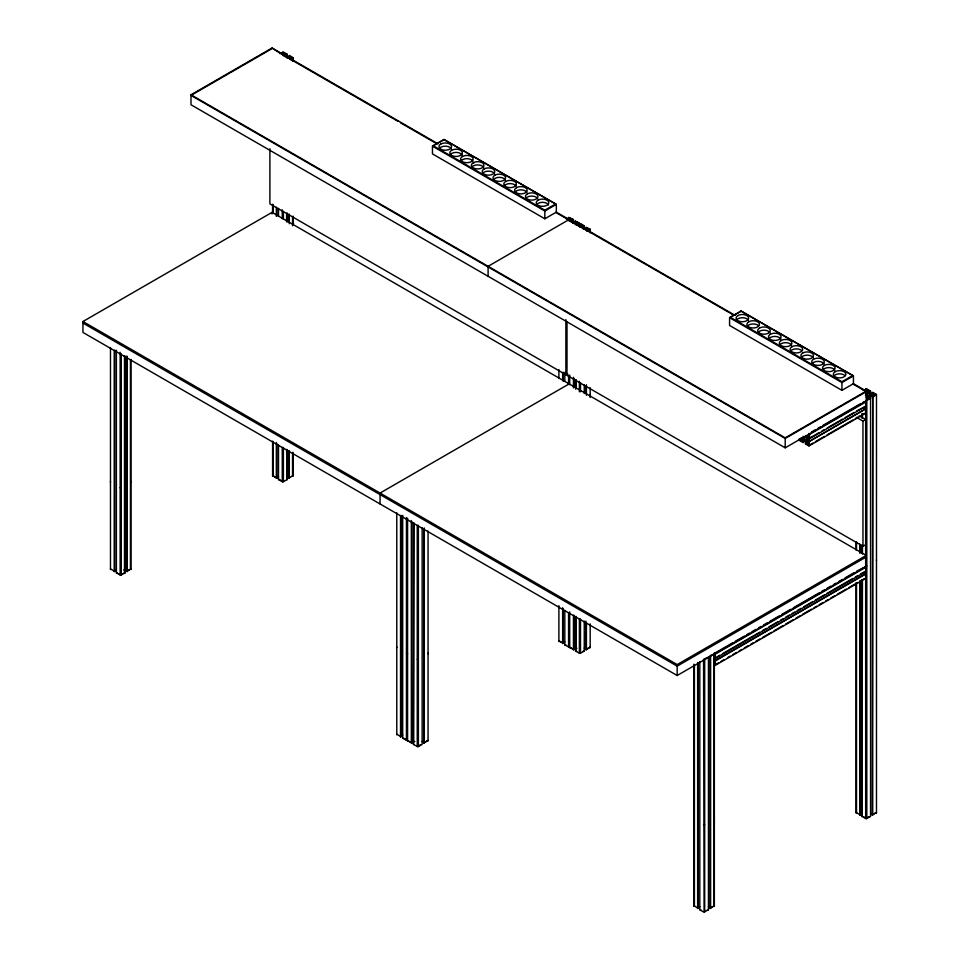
<?xml version="1.0" encoding="UTF-8"?>
<svg xmlns="http://www.w3.org/2000/svg" width="960" height="960" viewBox="0 0 960 960"><rect width="100%" height="100%" fill="white"/><g stroke="black" fill="none" stroke-linecap="round" stroke-linejoin="round"><path stroke-width="1.44" d="M110.472 568.896L114.768 571.404L114.768 350.172M126.66 356.148L126.66 571.404L130.956 568.896M272.592 475.572L276.888 478.092L276.888 443.628M288.768 451.128L288.768 478.092L293.064 475.572M396.78 734.184L401.076 736.692L401.076 515.46M423.756 529.176L423.756 742.932L428.064 740.424M558.888 640.872L563.184 643.38L563.184 608.928M585.876 621.156L585.876 649.62L590.172 647.112M693.888 905.724L698.184 908.232L698.184 663.072M713.112 654.468L710.064 655.608L710.064 908.232L714.36 905.724M855.996 812.4L860.292 814.92L860.292 581.232M872.724 815.232L872.724 396.684L872.184 814.92L876.48 812.4M714.636 661.356L865.704 573.516L865.668 578.496M461.472 160.416L462.468 159.672A6.264 3.612 0 0 1 472.944 161.328M473.28 162.732L472.272 163.476A6.264 3.612 0 0 0 473.844 168.156A6.264 3.612 0 0 0 482.088 167.868L483.096 167.124A6.264 3.612 0 0 0 481.524 162.444A6.264 3.612 0 0 0 473.28 162.732L473.82 163.068M504.684 185.364L505.692 184.62A6.264 3.612 0 0 1 516.156 186.276M863.1 402.204L866.244 401.052L785.208 447.828L190.992 104.76L190.992 94.776L272.028 48L438.096 143.88M192.288 94.668L229.932 72.924M230.868 72.384L241.608 66.18M242.448 65.7L253.296 59.436M254.016 59.016L271.464 48.948M279.756 53.52L283.392 52.068L287.148 54.24L287.148 57.228M281.028 53.412L282.828 52.368L285.528 53.928L283.728 54.96M287.148 54.24L283.872 56.088M286.968 57.456L289.308 55.488L293.064 57.66L290.568 59.748M287.148 57.984L289.848 56.424L292.548 57.984L292.548 60.972M290.748 59.016L292.548 57.984M866.808 566.016L677.172 675.504L82.956 332.436L82.956 321.516L272.028 212.364L866.244 555.432L866.244 566.34L856.632 571.236M443.976 139.512L432.468 146.148L432.468 153.912L544.824 218.784L556.332 212.148L556.332 204.372L443.976 139.512L556.332 204.372L544.824 211.02L432.468 146.148L443.976 139.704M433.344 145.836L544.824 210.204L555.456 204.06M110.472 481.56L110.472 482.22M566.436 219.216L569.136 217.656L571.836 219.216L571.836 222.216M569.136 219.528L488.1 266.316L488.1 276.3M568.572 220.488L591.192 232.896M570.036 220.26L571.836 219.216M573.456 222.528L573.456 219.528L570.168 221.376M573.276 222.756L575.616 221.4L575.616 224.4M573.456 223.272L576.156 221.712L578.856 223.272L576.156 224.832M121.272 487.8L120.144 487.8M130.956 482.22L130.956 481.56M576.864 225.048L580.5 223.596L584.256 225.768L584.256 228.768M578.136 224.94L579.936 223.896L582.636 225.456L582.636 228.456M579.936 227.016L582.636 225.456M580.836 227.124L584.256 225.768M586.416 230.64L586.416 227.64L583.224 228.912M585.156 228.996L586.956 227.952L589.656 229.512L586.956 231.072M587.676 231.288L590.172 229.188L585.876 227.328L586.416 227.64M275.808 477.468L277.608 476.424M116.388 569.844L114.228 571.092L114.768 571.404M278.508 476.532L276.348 477.78L276.888 478.092M116.388 350.232L116.388 572.964L117.468 572.964M278.508 445.068L278.508 479.64L279.048 479.328M122.508 573.792L120.708 574.836L118.908 573.792M123.948 572.964L125.04 572.964L125.04 356.076M126.66 571.404L127.2 571.092L125.04 569.844L123.684 570M127.74 570.78L129.54 569.736M288.768 478.092L289.308 477.78L287.148 476.532M116.388 572.964L120.708 575.172L125.04 572.964M278.508 479.64L282.828 481.86L287.148 479.64L287.148 449.568M269.892 148.728L269.892 203.832L565.872 374.712L567.672 373.668M569.136 383.892L380.064 493.056L380.064 503.964M590.172 395.136L590.172 394.488M741.072 311.04L729.576 317.688L729.576 325.452L841.932 390.324L853.44 383.676L853.44 375.912L741.072 311.04L853.44 375.912L841.932 382.548L729.576 317.688L741.072 311.232M730.452 317.376L841.932 381.732L852.552 375.6M396.78 646.86L396.78 647.508M863.172 390.348L866.808 388.896L870.564 391.068L870.564 816.48L866.244 818.688L861.912 816.48L861.912 579.684M864.444 390.24L866.244 389.196L868.944 390.756L866.244 392.316M190.992 94.776L785.208 437.844L866.244 391.068L853.26 383.58M870.564 391.068L867.276 392.916L870.384 394.284L872.724 392.316L876.48 394.488L872.184 396.996M872.724 396.684L869.208 395.592L867.324 397.308L870.564 398.556L865.668 400.716L865.668 818.64M873.264 393.252L870.564 394.812L873.264 396.372L875.964 394.812L873.264 393.252L873.264 396.24M801.288 437.892L798.72 439.38L799.284 440.352L803.04 442.524L805.62 441.036M811.536 431.976L815.4 429.744M817.98 428.256L820.56 426.768M823.128 425.28L860.52 403.692M866.244 400.428L868.944 398.868L866.244 397.308M418.38 659.34L417.252 659.34M428.064 653.748L428.064 653.1M808.32 441.972L805.2 443.772L808.956 445.944L866.244 412.872L866.244 413.52L866.244 408.528L808.98 441.588L806.82 440.34L806.82 436.596L809.52 438.78L809.52 434.448L866.244 401.7L865.668 400.716M806.28 439.092L808.86 437.604M805.74 443.46L805.74 440.76L802.5 438.888L802.5 441.588L806.364 439.356M802.5 441.588L805.62 440.412M808.98 438.468L819.288 432.516M821.868 431.028L824.448 429.54M827.028 428.052L842.496 419.124M845.076 417.636L854.1 412.428M856.68 410.94L866.244 406.032L866.244 389.196M806.82 440.34L866.244 406.032M808.98 441.588L866.244 408.528M806.28 443.772L808.98 445.332L808.98 442.212L806.28 440.652L806.28 443.772L808.86 442.284M808.98 445.332L812.844 443.1M815.424 441.612L824.448 436.404M827.028 434.916L852.804 420.024M855.384 418.536L857.964 417.048M861.828 414.816L864.408 413.328M856.488 417.384L862.968 421.14L865.668 419.58L859.188 415.824M402.696 735.132L400.536 736.38L401.076 736.692M564.816 641.82L562.644 643.068L563.184 643.38M402.696 515.4L402.696 738.252L403.776 738.252M564.816 610.368L564.816 644.94L565.896 644.94M402.696 738.252L411.876 742.932L411.876 521.7M564.816 644.94L573.996 649.62L573.996 615.168M413.496 523.128L413.496 744.492L414.036 522.948M575.616 616.608L575.616 651.18L576.696 651.18M417.816 746.364L420.516 744.804M423.756 742.932L424.296 742.62L422.136 741.372M424.836 742.308L427.548 740.748M583.176 651.18L584.256 651.18L584.256 621.096M585.876 649.62L586.416 649.308L584.256 648.06M586.956 648.996L589.656 647.436M413.496 744.492L417.816 746.7L422.136 744.492L422.136 527.748M575.616 651.18L579.936 653.388L584.256 651.18M567 321.744L567 375.36L862.968 546.252L865.668 544.692M82.956 321.516L677.172 664.584L866.244 555.432M866.244 556.992L677.172 666.144L82.956 323.076M732.684 642.804L714.612 653.232L715.176 658.548L714.636 657.612M735.264 641.304L744.3 636.096M746.88 634.596L749.472 633.108M752.052 631.62L755.928 629.376M758.508 627.888L761.088 626.4M763.668 624.912L767.544 622.668M770.124 621.18L779.16 615.96M781.752 614.472L790.788 609.252M793.368 607.764L819.192 592.86M821.772 591.36L824.352 589.872M826.944 588.384L830.808 586.14M833.4 584.652L835.98 583.164M838.56 581.676L842.436 579.432M845.016 577.944L854.052 572.724M708.444 657.036L708.444 909.792L704.124 912L703.56 659.328L708.444 657.168M876.48 560.436L876.48 559.776M715.176 654.216L866.244 567L865.668 566.016M715.92 657.492L719.796 655.26M722.376 653.772L759.828 632.148M762.408 630.66L766.284 628.428M768.864 626.928L777.9 621.708M780.48 620.22L783.06 618.732M785.64 617.244L789.516 615M792.096 613.512L794.688 612.024M797.268 610.536L801.144 608.292M803.724 606.804L812.76 601.584M815.34 600.096L824.376 594.876M826.968 593.388L852.792 578.472M855.372 576.984L857.952 575.496M860.532 574.008L864.408 571.764M713.76 659.364L866.244 571.332L866.244 567M714.636 660.732L866.244 573.828M715.92 664.356L718.5 662.868M721.092 661.38L723.672 659.88M727.548 657.648L730.128 656.16M732.708 654.66L736.584 652.428M739.164 650.94L741.744 649.452M744.324 647.952L748.2 645.72M750.78 644.232L753.372 642.744M755.952 641.244L759.828 639.012M762.408 637.524L771.444 632.304M774.024 630.816L783.06 625.596M785.64 624.096L793.392 619.632M795.972 618.144L799.848 615.9M802.428 614.412L811.464 609.192M814.056 607.704L816.636 606.216M819.216 604.716L823.092 602.484M825.672 600.996L828.252 599.508M830.832 598.008L834.708 595.776M837.288 594.288L846.336 589.068M848.916 587.58L857.952 582.36M860.532 580.86L864.408 578.628M866.244 578.172L714.612 665.712L715.176 661.044M693.888 818.388L693.888 819.048M704.688 824.628L703.56 824.628M714.36 819.048L714.36 818.388M697.104 907.608L698.904 906.564M699.804 906.672L697.644 907.92L698.184 908.232M861.912 813.36L859.752 814.608L860.292 814.92M699.804 661.524L699.804 909.792L700.884 909.792M861.912 816.48L862.452 580.992M707.364 909.792L708.444 909.792M710.064 908.232L710.604 907.92L708.444 906.672M712.044 907.08L713.844 906.048L713.844 653.424M866.244 818.34L868.944 816.792M872.184 814.92L872.724 814.608L870.564 813.36M873.264 814.296L875.964 812.736M808.956 445.944L808.98 440.964M568.572 217.368L573.456 219.528M576.96 648.216L575.616 648.06L573.456 649.308L573.996 649.62M414.852 741.528L413.496 741.372L411.336 742.62L411.876 742.932M575.616 221.4L575.076 221.088L579.372 222.948L579.372 226.584M556.152 212.04L735.204 315.408M281.652 54.18L272.028 48M282.408 54.612L304.968 67.644M305.76 68.1L381.36 111.756M382.308 112.296L393.024 118.476M393.984 119.04L398.196 121.464M400.464 122.784L436.8 143.748M556.152 212.664L567.84 219.408M591.708 233.196L635.736 258.612M636.6 259.104L647.388 265.344M648.276 265.848L659.052 272.064M659.952 272.592L728.976 312.444M730.008 313.044L734.16 315.432M853.284 384.216L866.244 391.692L785.208 438.468L190.992 95.4M863.532 407.592L865.704 408.84M806.28 435.66L808.98 437.22L808.98 434.1M799.26 439.716L801.96 441.276L801.96 438.156M293.064 222.948L293.628 223.284L293.064 223.608L293.064 216.156M863.532 572.892L865.704 574.14M288.048 476.424L289.848 477.468M287.148 479.64L286.608 449.376M274.908 476.94L273.108 475.908L273.108 441.456M280.128 479.952L281.928 480.996M559.404 641.196L561.204 642.24M570.216 647.436L572.916 648.996M863.532 816.792L865.344 817.824M406.452 653.1L407.58 653.748M709.344 906.564L711.144 907.608M404.316 738.564L407.016 740.124L407.016 518.892M408.096 740.748L410.796 742.308M699.804 909.792L703.56 911.952M808.956 433.464L809.52 434.448M876.48 394.488L876.48 813.06M870.024 391.38L870.024 394.38M869.484 391.068L869.484 394.068M869.208 395.592L869.208 398.58M866.808 400.716L866.808 818.64M866.244 418.392L866.244 544.224M865.668 388.896L865.668 393.36M862.968 421.14L862.968 546.252M862.452 414.72L862.452 417.708M862.452 545.04L862.452 554.028M861.912 413.532L861.912 418.02M861.912 545.22L861.912 552.84M860.292 545.292L860.292 552.78M859.752 544.104L859.752 553.092M859.752 580.92L859.752 815.232M856.512 541.608L856.512 549.096M856.512 583.548L856.512 812.736M855.996 541.908L855.996 550.008M855.996 582.852L855.996 813.06M841.932 381.732L841.932 390.324M803.04 441.9L803.04 442.524M785.208 437.844L785.208 447.828M714.636 653.88L714.636 656.988M714.636 661.98L714.636 665.1M714.36 653.1L714.36 906.372M710.604 655.92L710.604 908.544M704.688 659.328L704.688 911.952M697.644 662.76L697.644 908.544M694.404 665.376L694.404 906.048M693.888 664.176L693.888 906.372M677.172 664.584L677.172 675.504M590.172 229.188L590.172 232.812M590.172 387.696L590.172 397.476M590.172 623.844L590.172 647.76M586.416 384.792L586.416 395.28M586.416 622.968L586.416 649.932M585.876 385.98L585.876 393.468M584.256 384.552L584.256 393.54M583.716 226.08L583.716 229.08M580.5 382.848L580.5 391.788M580.5 618.972L580.5 653.352M579.372 381.36L579.372 391.788M579.372 618.972L579.372 653.352M576.156 221.712L576.156 224.712M576.156 379.74L576.156 388.728M576.156 616.416L576.156 650.868M575.616 379.932L575.616 389.04M573.996 378.492L573.996 387.48M573.456 377.304L573.456 387.792M573.456 615.48L573.456 649.932M572.916 219.84L572.916 222.84M572.376 219.528L572.376 222.528M569.7 375.12L569.7 384.708M569.7 611.892L569.7 647.76M569.136 217.656L569.136 220.656M568.572 375.12L568.572 384.06M568.572 612.732L568.572 647.112M565.872 319.608L565.872 374.712M564.816 372.312L564.816 381.3M563.184 372.252L563.184 381.24M562.644 372.564L562.644 380.052M562.644 607.74L562.644 643.692M558.888 369.54L558.888 378.48M558.888 605.652L558.888 641.52M544.824 210.204L544.824 218.784M428.064 530.988L428.064 741.072M424.296 527.988L424.296 743.244M418.38 525.312L418.38 746.664M417.252 525.312L417.252 746.664M411.336 520.512L411.336 743.244M407.58 518.232L407.58 741.072M406.452 517.584L406.452 740.424M400.536 515.772L400.536 737.004M396.78 512.832L396.78 734.844M293.064 57.66L293.064 61.284M293.064 452.316L293.064 476.232M292.548 216.756L292.548 225.744M292.548 453.432L292.548 475.908M289.848 56.424L289.848 59.412M289.308 214.14L289.308 223.752M289.308 450.816L289.308 478.404M288.768 214.452L288.768 221.94M287.148 212.892L287.148 222M286.608 54.552L286.608 57.54M286.608 214.2L286.608 221.688M286.068 54.24L286.068 57.228M283.392 211.32L283.392 218.76M283.392 447.432L283.392 481.812M282.828 52.368L282.828 55.368M282.264 209.832L282.264 218.76M282.264 447.432L282.264 481.812M278.508 208.392L278.508 216.012M276.888 208.464L276.888 215.952M276.348 207.276L276.348 216.264M276.348 442.452L276.348 478.404M273.108 204.78L273.108 212.268M272.592 204.24L272.592 213.18M272.592 441.192L272.592 476.232M272.028 212.364L272.028 213.924M130.956 359.448L130.956 569.544M130.44 359.94L130.44 569.22M127.2 356.46L127.2 571.716M124.488 355.896L124.488 572.652M121.272 353.772L121.272 575.124M120.144 352.284L120.144 575.124M114.228 350.484L114.228 571.716M110.472 347.544L110.472 569.544M536.46 204.948A6.264 3.612 0 0 1 537.096 204.084L538.104 203.34A6.264 3.612 0 0 1 548.568 204.996M514.86 192.48A6.264 3.612 0 0 1 515.496 191.604L516.492 190.86A6.264 3.612 0 0 1 526.956 192.516M450.036 155.052A6.264 3.612 0 0 1 450.672 154.176L451.668 153.432A6.264 3.612 0 0 1 462.132 155.088M471.636 167.532A6.264 3.612 0 0 1 472.272 166.656L473.28 165.912A6.264 3.612 0 0 1 483.744 167.568M439.224 148.812A6.264 3.612 0 0 1 439.86 147.948L440.868 147.192A6.264 3.612 0 0 1 451.332 148.848M525.66 198.708A6.264 3.612 0 0 1 526.296 197.844L527.292 197.1A6.264 3.612 0 0 1 537.756 198.756M493.248 180A6.264 3.612 0 0 1 493.884 179.136L494.88 178.38A6.264 3.612 0 0 1 505.356 180.036M482.448 173.76A6.264 3.612 0 0 1 483.084 172.896L484.08 172.152A6.264 3.612 0 0 1 494.544 173.808M833.568 376.488A6.264 3.612 0 0 1 834.204 375.612L835.212 374.868A6.264 3.612 0 0 1 845.052 375.648M811.968 364.008A6.264 3.612 0 0 1 812.592 363.144L813.6 362.388A6.264 3.612 0 0 1 824.064 364.044M757.944 332.82A6.264 3.612 0 0 1 758.58 331.956L759.576 331.2A6.264 3.612 0 0 1 770.04 332.856M801.156 357.768A6.264 3.612 0 0 1 801.792 356.904L802.8 356.16A6.264 3.612 0 0 1 813.264 357.816M747.144 326.58A6.264 3.612 0 0 1 747.78 325.716L748.776 324.972A6.264 3.612 0 0 1 758.628 325.752M768.744 339.06A6.264 3.612 0 0 1 769.38 338.184L770.388 337.44A6.264 3.612 0 0 1 780.852 339.096M736.332 320.352A6.264 3.612 0 0 1 736.968 319.476L737.976 318.732A6.264 3.612 0 0 1 748.44 320.388M822.768 370.248A6.264 3.612 0 0 1 823.404 369.372L824.4 368.628A6.264 3.612 0 0 1 834.864 370.284M790.356 351.54A6.264 3.612 0 0 1 790.992 350.664L791.988 349.92A6.264 3.612 0 0 1 801.84 350.7M779.556 345.3A6.264 3.612 0 0 1 780.18 344.424L781.188 343.68A6.264 3.612 0 0 1 791.652 345.336M804.876 436.476A1.524 0.888 60 0 1 804.528 438.3A1.524 0.888 60 0 1 803.04 436.284M865.476 394.044A1.524 0.888 0 0 1 867.768 394.812A1.524 0.888 0 0 1 865.476 395.568M440.868 144.012L439.86 144.756A6.264 3.612 0 0 0 441.432 149.448A6.264 3.612 0 0 0 449.676 149.16L450.684 148.416A6.264 3.612 0 0 0 449.112 143.736A6.264 3.612 0 0 0 440.868 144.012M451.668 150.252L450.672 150.996A6.264 3.612 0 0 0 452.232 155.688A6.264 3.612 0 0 0 460.476 155.4L461.484 154.656A6.264 3.612 0 0 0 459.912 149.964A6.264 3.612 0 0 0 451.668 150.252M462.468 156.492L461.472 157.236A6.264 3.612 0 0 0 463.032 161.916A6.264 3.612 0 0 0 471.288 161.64L472.284 160.884A6.264 3.612 0 0 0 470.724 156.204A6.264 3.612 0 0 0 462.468 156.492M484.08 168.972L483.084 169.716A6.264 3.612 0 0 0 484.644 174.396A6.264 3.612 0 0 0 492.888 174.108L493.896 173.364A6.264 3.612 0 0 0 492.324 168.684A6.264 3.612 0 0 0 484.08 168.972M494.88 175.2L493.884 175.944A6.264 3.612 0 0 0 495.444 180.636A6.264 3.612 0 0 0 503.7 180.348L504.696 179.604A6.264 3.612 0 0 0 503.136 174.924A6.264 3.612 0 0 0 494.88 175.2M505.692 181.44L504.684 182.184A6.264 3.612 0 0 0 506.256 186.876A6.264 3.612 0 0 0 514.5 186.588L515.496 185.844A6.264 3.612 0 0 0 513.936 181.152A6.264 3.612 0 0 0 505.692 181.44M516.492 187.68L515.496 188.424A6.264 3.612 0 0 0 517.056 193.104A6.264 3.612 0 0 0 525.3 192.828L526.308 192.072A6.264 3.612 0 0 0 524.736 187.392A6.264 3.612 0 0 0 516.492 187.68M527.292 193.92L526.296 194.664A6.264 3.612 0 0 0 527.856 199.344A6.264 3.612 0 0 0 536.112 199.056L537.108 198.312A6.264 3.612 0 0 0 535.548 193.632A6.264 3.612 0 0 0 527.292 193.92M538.104 200.16L537.096 200.904A6.264 3.612 0 0 0 538.668 205.584A6.264 3.612 0 0 0 546.912 205.296L547.908 204.552A6.264 3.612 0 0 0 546.348 199.872A6.264 3.612 0 0 0 538.104 200.16M737.976 315.552L736.968 316.296A6.264 3.612 0 0 0 738.54 320.976A6.264 3.612 0 0 0 746.784 320.688L747.78 319.944A6.264 3.612 0 0 0 746.22 315.264A6.264 3.612 0 0 0 737.976 315.552M748.776 321.792L747.78 322.536A6.264 3.612 0 0 0 749.34 327.216A6.264 3.612 0 0 0 757.584 326.928L758.592 326.184A6.264 3.612 0 0 0 757.02 321.504A6.264 3.612 0 0 0 748.776 321.792M759.576 328.02L758.58 328.776A6.264 3.612 0 0 0 760.14 333.456A6.264 3.612 0 0 0 768.396 333.168L769.392 332.424A6.264 3.612 0 0 0 767.832 327.744A6.264 3.612 0 0 0 759.576 328.02M770.388 334.26L769.38 335.004A6.264 3.612 0 0 0 770.952 339.696A6.264 3.612 0 0 0 779.196 339.408L780.192 338.664A6.264 3.612 0 0 0 778.632 333.972A6.264 3.612 0 0 0 770.388 334.26M781.188 340.5L780.18 341.244A6.264 3.612 0 0 0 781.752 345.924A6.264 3.612 0 0 0 789.996 345.648L791.004 344.892A6.264 3.612 0 0 0 789.432 340.212A6.264 3.612 0 0 0 781.188 340.5M791.988 346.74L790.992 347.484A6.264 3.612 0 0 0 792.552 352.164A6.264 3.612 0 0 0 800.796 351.876L801.804 351.132A6.264 3.612 0 0 0 800.244 346.452A6.264 3.612 0 0 0 791.988 346.74M802.8 352.98L801.792 353.724A6.264 3.612 0 0 0 803.364 358.404A6.264 3.612 0 0 0 811.608 358.116L812.604 357.372A6.264 3.612 0 0 0 811.044 352.692A6.264 3.612 0 0 0 802.8 352.98M813.6 359.208L812.592 359.952A6.264 3.612 0 0 0 814.164 364.644A6.264 3.612 0 0 0 822.408 364.356L823.416 363.612A6.264 3.612 0 0 0 821.844 358.932A6.264 3.612 0 0 0 813.6 359.208M824.4 365.448L823.404 366.192A6.264 3.612 0 0 0 824.964 370.884A6.264 3.612 0 0 0 833.208 370.596L834.216 369.852A6.264 3.612 0 0 0 832.656 365.16A6.264 3.612 0 0 0 824.4 365.448M835.212 371.688L834.204 372.432A6.264 3.612 0 0 0 835.776 377.112A6.264 3.612 0 0 0 844.02 376.836L845.016 376.08A6.264 3.612 0 0 0 843.456 371.4A6.264 3.612 0 0 0 835.212 371.688"/></g></svg>
